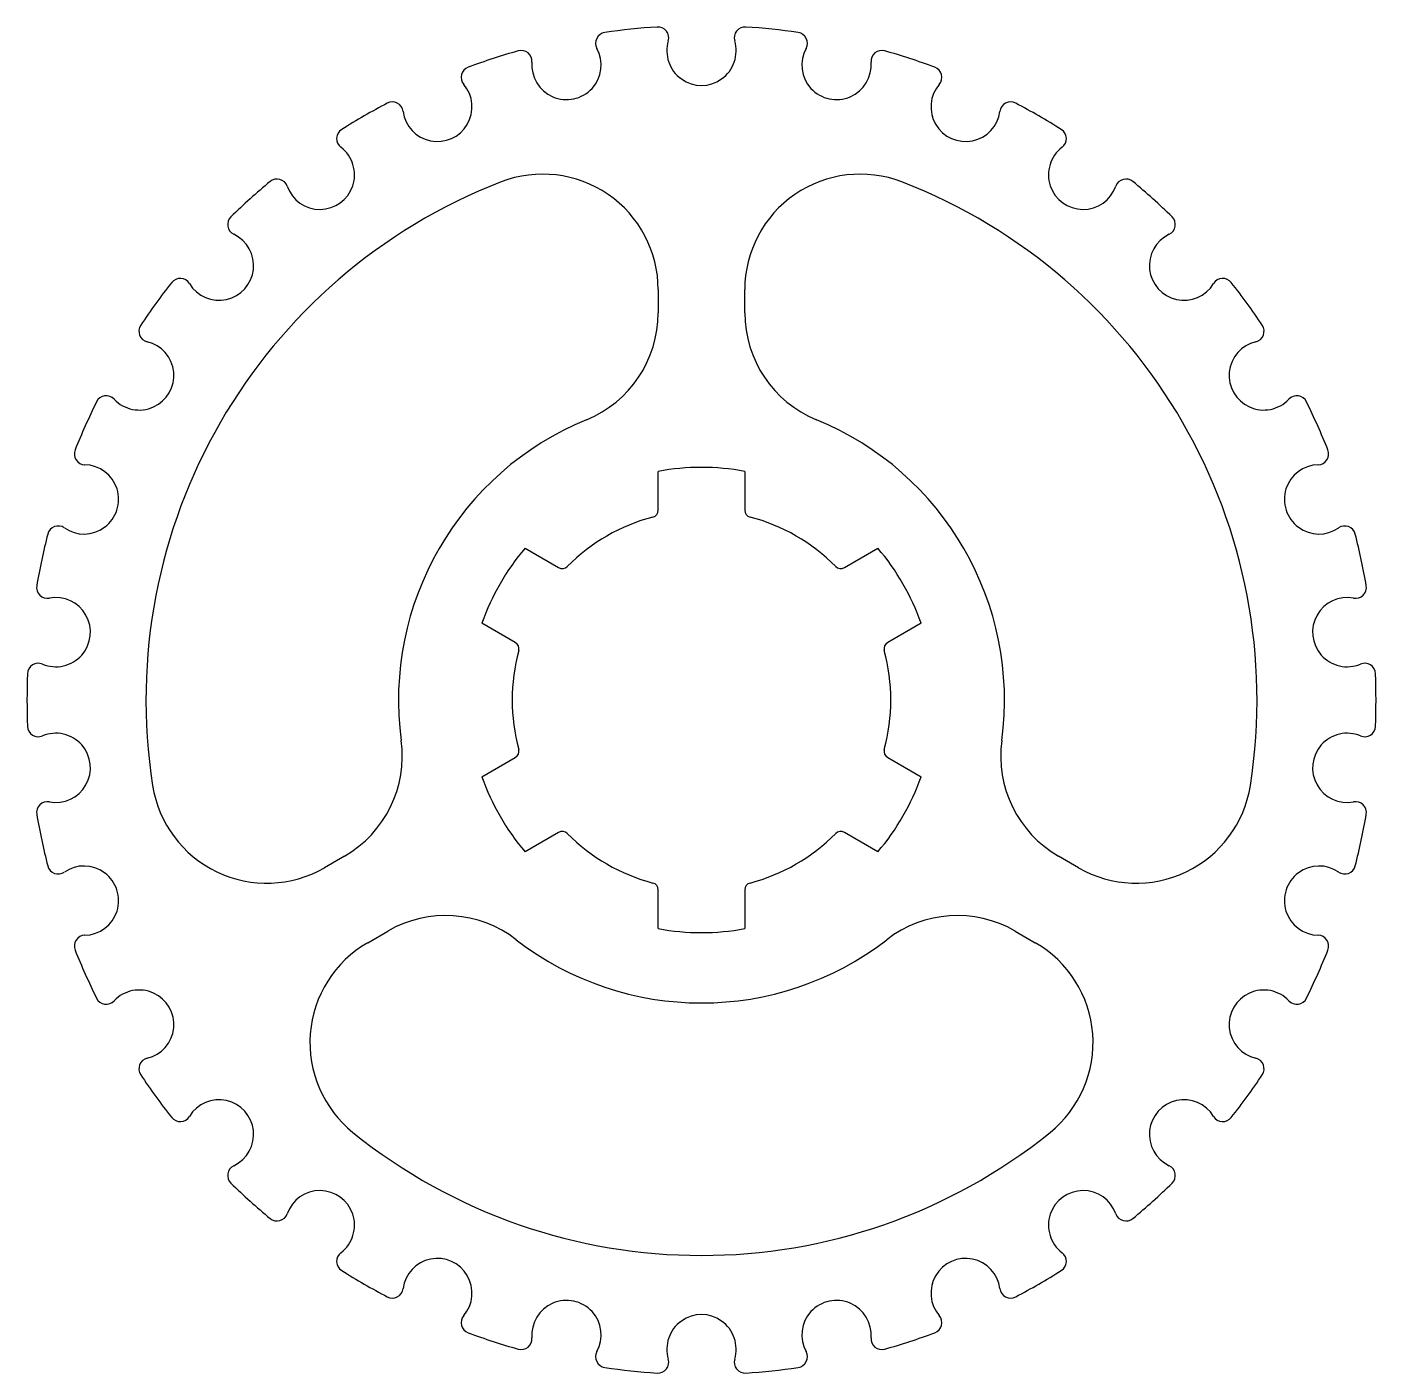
# Model space of a CAD drawing. Extents: x 2.4 to 95.9, y 3.5 to 96.8.
import ezdxf

# ---------------------------------------------------------------- set-up
doc = ezdxf.new("R2010")
doc.units = 0
doc.layers.get('0').update_dxf_attribs({"linetype": 'CONTINUOUS'})

msp = doc.modelspace()

# ---------------------------------------------------------------- linework, layer by layer
for p, q in [((46.176, 78.619), (46.176, 77.004)), ((52.176, 77.004), (52.176, 78.619)), ((46.176, 63.339), (46.176, 66.015)), ((52.176, 66.015), (52.176, 63.339)), ((36.955, 60.691), (39.273, 59.353)), ((59.08, 59.353), (61.397, 60.691)), ((36.273, 54.157), (33.955, 55.495)), ((64.397, 55.495), (62.08, 54.157)), ((33.955, 44.848), (36.273, 46.185)), ((62.08, 46.185), (64.397, 44.848)), ((39.273, 40.989), (36.955, 39.651)), ((61.397, 39.651), (59.08, 40.989)), ((24.438, 39.353), (23.04, 38.546)), ((75.312, 38.546), (73.914, 39.353)), ((46.176, 34.328), (46.176, 37.003)), ((52.176, 37.003), (52.176, 34.328)), ((26.04, 33.349), (27.438, 34.157)), ((70.914, 34.157), (72.312, 33.349))]:
    msp.add_line(p, q)
for centre, radius, start, end in [((42.585, 95.697), 0.75, 98.23765, 208.61789), ((49.176, 50.171), 46.75, 93.76235, 98.23765), ((46.158, 96.072), 0.75, 343.38211, 93.76235), ((52.195, 96.072), 0.75, 86.23765, 196.61789), ((49.176, 50.171), 46.75, 81.76235, 86.23765), ((55.767, 95.697), 0.75, 331.38211, 81.76235), ((49.176, 95.171), 2.4, 163.38211, 16.61789), ((49.176, 50.171), 46.75, 105.76235, 110.23765), ((36.68, 94.441), 0.75, 355.38211, 105.76235), ((39.82, 94.188), 2.4, 175.38211, 28.61789), ((58.532, 94.188), 2.4, 151.38211, 4.61789), ((61.672, 94.441), 0.75, 74.23765, 184.61789), ((49.176, 50.171), 46.75, 69.76235, 74.23765), ((33.264, 93.331), 0.75, 110.23765, 220.61789), ((65.088, 93.331), 0.75, 319.38211, 69.76235), ((30.873, 91.281), 2.4, 187.38211, 40.61789), ((67.479, 91.281), 2.4, 139.38211, 352.61789), ((49.176, 50.171), 46.75, 117.76235, 122.23765), ((27.749, 90.876), 0.75, 7.38211, 117.76235), ((70.603, 90.876), 0.75, 62.23765, 172.61789), ((49.176, 50.171), 46.75, 57.76235, 62.23765), ((24.638, 89.08), 0.75, 122.23765, 232.61789), ((73.714, 89.08), 0.75, 307.38211, 57.76235), ((22.726, 86.577), 2.4, 199.38211, 52.61789), ((75.627, 86.577), 2.4, 127.38211, 340.61789), ((49.176, 50.171), 38.5, 111.14047, 188.85953), ((49.176, 50.171), 46.75, 129.76235, 134.23765), ((19.754, 85.532), 0.75, 19.38211, 129.76235), ((38.176, 78.619), 8, 0, 111.14047), ((60.176, 78.619), 8, 68.85953, 180), ((49.176, 50.171), 38.5, 351.14047, 68.85953), ((78.598, 85.532), 0.75, 50.23765, 160.61789), ((49.176, 50.171), 46.75, 45.76235, 50.23765), ((17.085, 83.128), 0.75, 134.23765, 244.61789), ((81.267, 83.128), 0.75, 295.38211, 45.76235), ((15.735, 80.282), 2.4, 211.38211, 64.61789), ((82.618, 80.282), 2.4, 115.38211, 328.61789), ((49.176, 50.171), 46.75, 141.76235, 146.23765), ((13.046, 78.642), 0.75, 31.38211, 141.76235), ((85.307, 78.642), 0.75, 38.23765, 148.61789), ((49.176, 50.171), 46.75, 33.76235, 38.23765), ((38.176, 77.004), 8, 292.29097, 360), ((60.176, 77.004), 8, 180, 247.70903), ((10.934, 75.736), 0.75, 146.23765, 256.61789), ((87.418, 75.736), 0.75, 283.38211, 33.76235), ((10.205, 72.671), 2.4, 223.38211, 76.61789), ((88.147, 72.671), 2.4, 103.38211, 316.61789), ((7.916, 70.508), 0.75, 43.38211, 153.76235), ((90.437, 70.508), 0.75, 26.23765, 136.61789), ((49.176, 50.171), 46.75, 153.76235, 158.23765), ((49.176, 50.171), 46.75, 21.76235, 26.23765), ((49.176, 50.171), 21, 112.29097, 187.70903), ((49.176, 50.171), 21, 352.29097, 67.70903), ((6.455, 67.226), 0.75, 158.23765, 268.61789), ((91.898, 67.226), 0.75, 271.38211, 21.76235), ((6.379, 64.077), 2.4, 235.38211, 88.61789), ((91.974, 64.077), 2.4, 91.38211, 304.61789), ((49.176, 50.171), 16.125, 79.27785, 100.72215), ((49.176, 50.171), 13.125, 104.88506, 135.11494), ((45.676, 63.339), 0.5, 284.88506, 0), ((52.676, 63.339), 0.5, 180, 255.11494), ((49.176, 50.171), 13.125, 44.88506, 75.11494), ((4.589, 61.485), 0.75, 55.38211, 165.76235), ((93.763, 61.485), 0.75, 14.23765, 124.61789), ((49.176, 50.171), 46.75, 165.76235, 170.23765), ((49.176, 50.171), 46.75, 9.76235, 14.23765), ((49.176, 50.171), 16.125, 139.27785, 160.72215), ((49.176, 50.171), 16.125, 19.27785, 40.72215), ((39.523, 59.786), 0.5, 240, 315.11494), ((58.83, 59.786), 0.5, 224.88506, 300), ((3.842, 57.971), 0.75, 170.23765, 280.61789), ((94.51, 57.971), 0.75, 259.38211, 9.76235), ((4.423, 54.875), 2.4, 247.38211, 100.61789), ((93.93, 54.875), 2.4, 79.38211, 292.61789), ((49.176, 50.171), 13.125, 164.88506, 195.11494), ((36.023, 53.724), 0.5, 344.88506, 60), ((62.33, 53.724), 0.5, 120, 195.11494), ((49.176, 50.171), 13.125, 344.88506, 15.11494), ((3.211, 51.967), 0.75, 67.38211, 177.76235), ((95.141, 51.967), 0.75, 2.23765, 112.61789), ((49.176, 50.171), 46.75, 177.76235, 182.23765), ((49.176, 50.171), 46.75, 357.76235, 2.23765), ((3.211, 48.375), 0.75, 182.23765, 292.61789), ((4.423, 45.467), 2.4, 259.38211, 112.61789), ((93.93, 45.467), 2.4, 67.38211, 280.61789), ((95.141, 48.375), 0.75, 247.38211, 357.76235), ((20.438, 46.281), 8, 300, 7.70903), ((77.914, 46.281), 8, 172.29097, 240), ((36.023, 46.618), 0.5, 300, 15.11494), ((62.33, 46.618), 0.5, 164.88506, 240), ((19.04, 45.474), 8, 188.85953, 300), ((49.176, 50.171), 16.125, 199.27785, 220.72215), ((49.176, 50.171), 16.125, 319.27785, 340.72215), ((79.312, 45.474), 8, 240, 351.14047), ((3.842, 42.371), 0.75, 79.38211, 189.76235), ((94.51, 42.371), 0.75, 350.23765, 100.61789), ((49.176, 50.171), 46.75, 189.76235, 194.23765), ((49.176, 50.171), 46.75, 345.76235, 350.23765), ((39.523, 40.556), 0.5, 44.88506, 120), ((49.176, 50.171), 13.125, 224.88506, 255.11494), ((49.176, 50.171), 13.125, 284.88506, 315.11494), ((58.83, 40.556), 0.5, 60, 135.11494), ((4.589, 38.858), 0.75, 194.23765, 304.61789), ((6.379, 36.265), 2.4, 271.38211, 124.61789), ((91.974, 36.265), 2.4, 55.38211, 268.61789), ((93.763, 38.858), 0.75, 235.38211, 345.76235), ((45.676, 37.003), 0.5, 360, 75.11494), ((52.676, 37.003), 0.5, 104.88506, 180), ((31.438, 27.229), 8, 52.29097, 120), ((66.914, 27.229), 8, 60, 127.70903), ((6.455, 33.116), 0.75, 91.38211, 201.76235), ((49.176, 50.171), 16.125, 259.27785, 280.72215), ((91.898, 33.116), 0.75, 338.23765, 88.61789), ((49.176, 50.171), 46.75, 201.76235, 206.23765), ((30.04, 26.421), 8, 120, 231.14047), ((49.176, 50.171), 21, 232.29097, 307.70903), ((68.312, 26.421), 8, 308.85953, 60), ((49.176, 50.171), 46.75, 333.76235, 338.23765), ((10.205, 27.671), 2.4, 283.38211, 136.61789), ((88.147, 27.671), 2.4, 43.38211, 256.61789), ((7.916, 29.835), 0.75, 206.23765, 316.61789), ((90.437, 29.835), 0.75, 223.38211, 333.76235), ((10.934, 24.607), 0.75, 103.38211, 213.76235), ((87.418, 24.607), 0.75, 326.23765, 76.61789), ((49.176, 50.171), 46.75, 213.76235, 218.23765), ((49.176, 50.171), 46.75, 321.76235, 326.23765), ((15.735, 20.06), 2.4, 295.38211, 148.61789), ((82.618, 20.06), 2.4, 31.38211, 244.61789), ((13.046, 21.701), 0.75, 218.23765, 328.61789), ((85.307, 21.701), 0.75, 211.38211, 321.76235), ((49.176, 50.171), 38.5, 231.14047, 308.85953), ((17.085, 17.214), 0.75, 115.38211, 225.76235), ((81.267, 17.214), 0.75, 314.23765, 64.61789), ((49.176, 50.171), 46.75, 225.76235, 230.23765), ((22.726, 13.765), 2.4, 307.38211, 160.61789), ((75.627, 13.765), 2.4, 19.38211, 232.61789), ((49.176, 50.171), 46.75, 309.76235, 314.23765), ((19.754, 14.811), 0.75, 230.23765, 340.61789), ((78.598, 14.811), 0.75, 199.38211, 309.76235), ((24.638, 11.262), 0.75, 127.38211, 237.76235), ((30.873, 9.062), 2.4, 319.38211, 172.61789), ((67.479, 9.062), 2.4, 7.38211, 220.61789), ((73.714, 11.262), 0.75, 302.23765, 52.61789), ((49.176, 50.171), 46.75, 237.76235, 242.23765), ((49.176, 50.171), 46.75, 297.76235, 302.23765), ((27.749, 9.466), 0.75, 242.23765, 352.61789), ((70.603, 9.466), 0.75, 187.38211, 297.76235), ((39.82, 6.155), 2.4, 331.38211, 184.61789), ((58.532, 6.155), 2.4, 355.38211, 208.61789), ((33.264, 7.011), 0.75, 139.38211, 249.76235), ((49.176, 5.171), 2.4, 343.38211, 196.61789), ((65.088, 7.011), 0.75, 290.23765, 40.61789), ((49.176, 50.171), 46.75, 249.76235, 254.23765), ((36.68, 5.901), 0.75, 254.23765, 4.61789), ((61.672, 5.901), 0.75, 175.38211, 285.76235), ((49.176, 50.171), 46.75, 285.76235, 290.23765), ((42.585, 4.646), 0.75, 151.38211, 261.76235), ((55.767, 4.646), 0.75, 278.23765, 28.61789), ((49.176, 50.171), 46.75, 261.76235, 266.23765), ((46.158, 4.27), 0.75, 266.23765, 16.61789), ((52.195, 4.27), 0.75, 163.38211, 273.76235), ((49.176, 50.171), 46.75, 273.76235, 278.23765)]:
    msp.add_arc(centre, radius, start, end)

doc.saveas('drawing.dxf')
